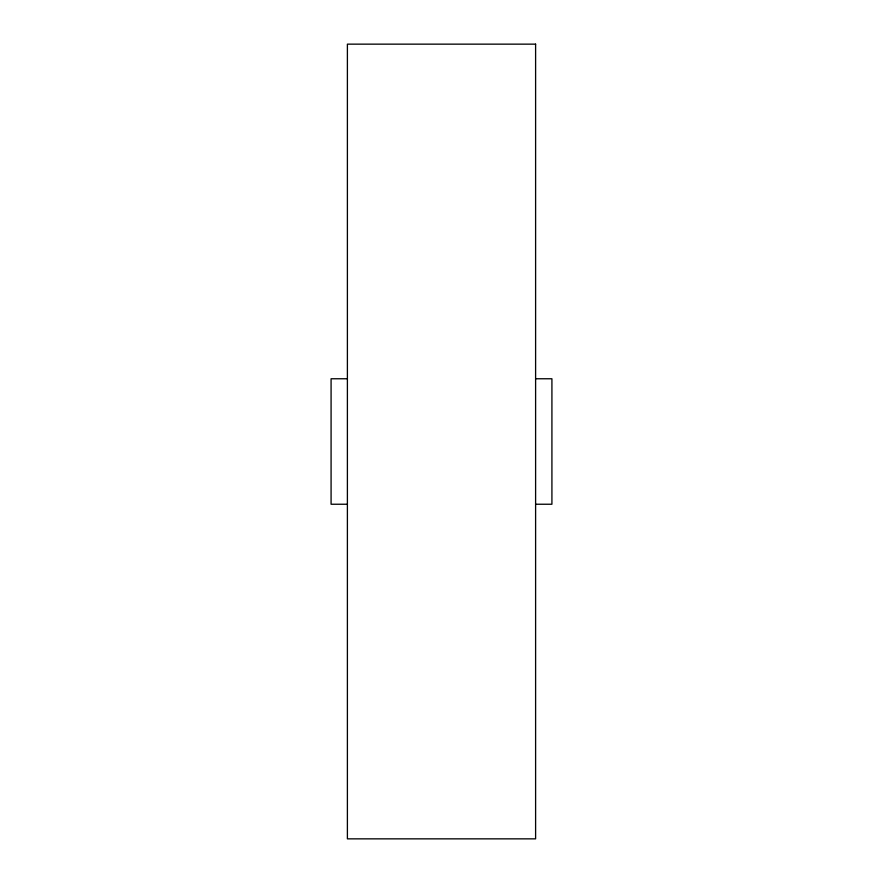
<?xml version="1.0" encoding="UTF-8"?>
<svg xmlns="http://www.w3.org/2000/svg" width="883" height="883" viewBox="0 0 883 883"><rect width="100%" height="100%" fill="white"/><g stroke="black" fill="none" stroke-linecap="round" stroke-linejoin="round"><path stroke-width="1.32" d="M347.394 378.763L331.081 378.763L331.081 504.237L347.394 504.237M535.606 378.763L551.919 378.763L551.919 504.237L535.606 504.237M535.606 44.15L347.394 44.15L347.394 838.85L535.606 838.85L535.606 44.15"/></g></svg>
